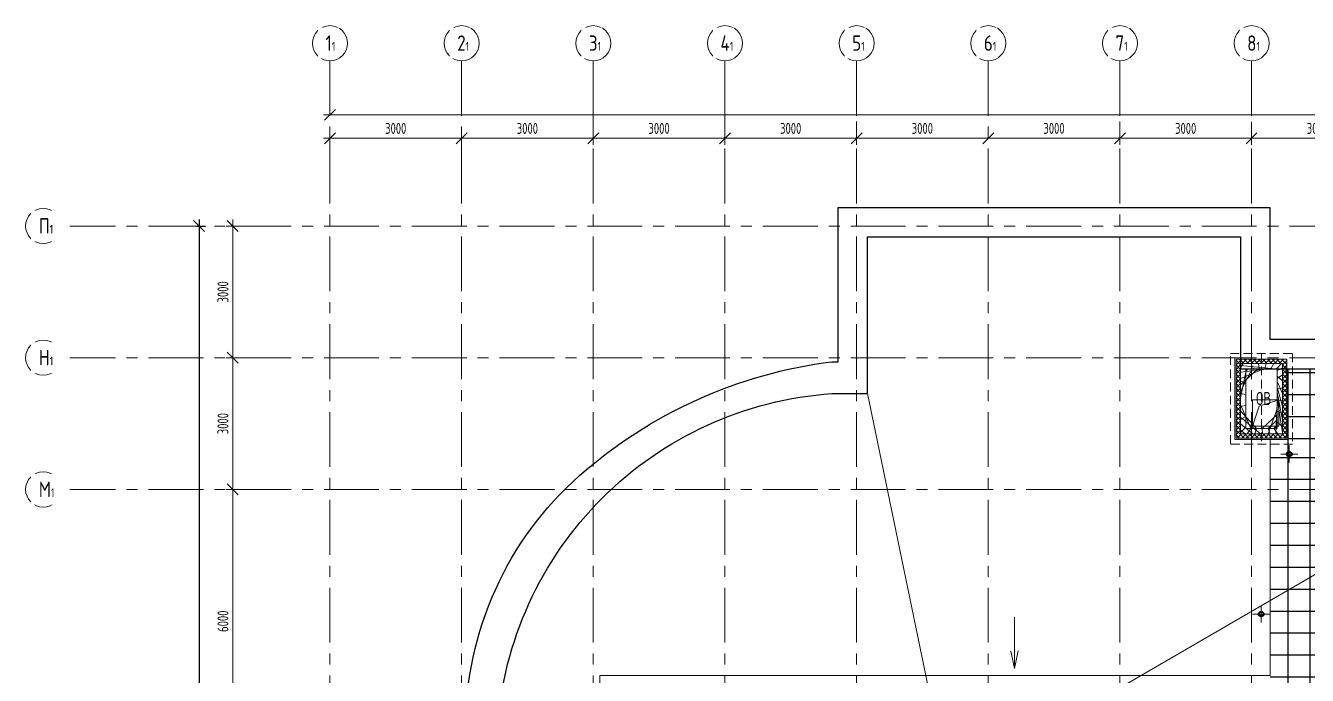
# Model space of a CAD drawing. Header units: millimetres. Extents: x -13407 to 8952771, y -2611 to 110860.
# Drawn here: x -13364 to 15843, y 65162 to 79957 of the extents above; entities that cross this region are included whole.
import ezdxf

# ---------------------------------------------------------------- set-up
doc = ezdxf.new("R2010")
doc.units = ezdxf.units.MM
doc.linetypes.add('CENTER', pattern=[2, 1.25, -0.25, 0.25, -0.25])
doc.linetypes.add('HIDDEN', pattern=[6, 4, -2])
doc.layers.get('Defpoints').update_dxf_attribs({"color": 6})
for name, color, linetype, lineweight in [('!!!_АР_отделка', 92, 'Continuous', 13), ('!!!_АР_перегородки блоки', 7, 'Continuous', 5), ('_ВК-К1', 14, 'Continuous', 40), ('АР_Навесной фасад', 5, 'Continuous', 5), ('АР_Оси', 193, 'Continuous', 9), ('АР_Оси размеры', 164, 'Continuous', 9), ('АР_тонкая линия', 250, 'Continuous', 0), ('перекр 0.3', 181, 'Continuous', 30), ('Подвал', 250, 'Continuous', 30), ('Эвакуация', 7, 'Continuous', 9)]:
    doc.layers.add(name, color=color, linetype=linetype, lineweight=lineweight)
doc.layers.add('АР_Кровля дорожки', color=6, linetype='Continuous')
doc.layers.add('АР_Отверстия', color=251, linetype='Continuous')
doc.styles.add('ICOCPEUR', font='isocpeur.ttf')
doc.styles.add('ГОСТ 2.304', font='isocpeur.ttf', dxfattribs={"width": 0.7})
doc.dimstyles.new('СПДС', dxfattribs={"dimscale": 100, "dimtxt": 2.5, "dimasz": 2.5, "dimexe": 1.5, "dimexo": 0, "dimgap": 1, "dimtad": 1, "dimdec": 0, "dimrnd": 1, "dimtxsty": 'ГОСТ 2.304', "dimblk": 'OBLIQUE', "dimcen": 2.5, "dimdle": 1.5, "dimadec": 0, "dimazin": 2, "dimtfac": 0.75, "dimtdec": 0, "dimtmove": 1, "dimatfit": 3, "dimfxl": 1, "dimtolj": 1, "dimarcsym": 1})

# ---------------------------------------------------------------- blocks, each defined once
blk = doc.blocks.new('_Oblique')
at = {"color": 0, "linetype": 'ByBlock', "lineweight": -2}
blk.add_line((-0.5, -0.5), (0.5, 0.5), dxfattribs=at)
blk = doc.blocks.new('*D73')
at = {"layer": 'Defpoints', "color": 0, "ltscale": 100, "transparency": 16777216}
for p in [(-9469.117348805423, 75395.00000000003), (-9469.117348805423, 29069.43653473569), (-9413.307259657427, 29069.43653473569)]:
    blk.add_point(p, dxfattribs=at)
at = {"layer": 'АР_Оси размеры', "color": 0, "lineweight": -2, "ltscale": 100, "transparency": 16777216}
for p, q in [((-9469.117348805423, 75395.00000000003), (-9263.307259657437, 75395.00000000003)), ((-9413.307259657437, 75545.00000000003), (-9413.307259657427, 28919.43653473569)), ((-9469.117348805423, 29069.43653473569), (-9263.307259657427, 29069.43653473569))]:
    blk.add_line(p, q, dxfattribs=at)
at = {"layer": 'АР_Оси размеры', "color": 0, "lineweight": -2, "ltscale": 100, "transparency": 16777216, "xscale": 250, "yscale": 250, "zscale": 250}
for p, rotation in [((-9413.307259657437, 75395.00000000003), 90), ((-9413.307259657427, 29069.43653473569), 270)]:
    blk.add_blockref('_Oblique', p, dxfattribs=dict(at, rotation=rotation))
at = {"layer": 'АР_Оси размеры', "color": 0, "ltscale": 100, "transparency": 16777216, "insert": (-9638.307259657415, 52232.21826736785), "char_height": 250, "attachment_point": 5, "rotation": 90, "style": 'ГОСТ 2.304'}
blk.add_mtext('\\A1;46326', dxfattribs=at)
blk = doc.blocks.new('*D25')
at = {"layer": 'Defpoints', "color": 0, "lineweight": 30, "ltscale": 100, "transparency": 16777216}
for p in [(-2087.683223593634, -8065.101547384406), (-1428.24353387463, -8065.101547384405), (-1576.414287580877, -14065.10154738441)]:
    blk.add_point(p, dxfattribs=at)
at = {"layer": 'АР_Оси размеры', "color": 0, "lineweight": -2, "ltscale": 100, "transparency": 16777216}
for p, q in [((-1428.24353387463, -8065.101547384405), (-2237.683223593634, -8065.101547384406)), ((-2087.683223593633, -14215.10154738441), (-2087.683223593634, -7915.101547384406)), ((-1576.414287580877, -14065.10154738441), (-2237.683223593633, -14065.10154738441))]:
    blk.add_line(p, q, dxfattribs=at)
at = {"layer": 'АР_Оси размеры', "color": 0, "lineweight": -2, "ltscale": 100, "transparency": 16777216, "xscale": 250, "yscale": 250, "zscale": 250}
for p, rotation in [((-2087.683223593634, -8065.101547384406), 90), ((-2087.683223593633, -14065.10154738441), 270)]:
    blk.add_blockref('_Oblique', p, dxfattribs=dict(at, rotation=rotation))
at = {"layer": 'АР_Оси размеры', "color": 0, "ltscale": 100, "transparency": 16777216, "insert": (-2312.683223593636, -11065.10154738441), "char_height": 250, "attachment_point": 5, "rotation": 90, "style": 'ГОСТ 2.304'}
blk.add_mtext('\\A1;6000', dxfattribs=at)
blk = doc.blocks.new('*D26')
at = {"layer": 'Defpoints', "color": 0, "lineweight": 30, "ltscale": 100, "transparency": 16777216}
for p in [(-2087.6832235941, -5065.101547384405), (-1576.414287580877, -5065.101547384404), (-1433.41072048503, -8065.101547384405)]:
    blk.add_point(p, dxfattribs=at)
at = {"layer": 'АР_Оси размеры', "color": 0, "lineweight": -2, "ltscale": 100, "transparency": 16777216}
for p, q in [((-2087.683223594099, -8215.101547384405), (-2087.6832235941, -4915.101547384405)), ((-1576.414287580877, -5065.101547384404), (-2237.6832235941, -5065.101547384405)), ((-1433.41072048503, -8065.101547384405), (-2237.683223594099, -8065.101547384406))]:
    blk.add_line(p, q, dxfattribs=at)
at = {"layer": 'АР_Оси размеры', "color": 0, "lineweight": -2, "ltscale": 100, "transparency": 16777216, "xscale": 250, "yscale": 250, "zscale": 250}
for p, rotation in [((-2087.6832235941, -5065.101547384405), 90), ((-2087.683223594099, -8065.101547384406), 270)]:
    blk.add_blockref('_Oblique', p, dxfattribs=dict(at, rotation=rotation))
at = {"layer": 'АР_Оси размеры', "color": 0, "ltscale": 100, "transparency": 16777216, "insert": (-2312.683223594101, -6565.101547384404), "char_height": 250, "attachment_point": 5, "rotation": 90, "style": 'ГОСТ 2.304'}
blk.add_mtext('\\A1;3000', dxfattribs=at)
blk = doc.blocks.new('*D27')
at = {"layer": 'Defpoints', "color": 0, "lineweight": 30, "ltscale": 100, "transparency": 16777216}
for p in [(-2087.683223593169, -2065.101547384403), (-1576.414287580877, -2065.101547384403), (-1433.41072048503, -5065.101547384404)]:
    blk.add_point(p, dxfattribs=at)
at = {"layer": 'АР_Оси размеры', "color": 0, "lineweight": -2, "ltscale": 100, "transparency": 16777216}
for p, q in [((-2087.683223593168, -5215.101547384405), (-2087.683223593169, -1915.101547384403)), ((-1576.414287580877, -2065.101547384403), (-2237.683223593169, -2065.101547384403)), ((-1433.41072048503, -5065.101547384404), (-2237.683223593168, -5065.101547384405))]:
    blk.add_line(p, q, dxfattribs=at)
at = {"layer": 'АР_Оси размеры', "color": 0, "lineweight": -2, "ltscale": 100, "transparency": 16777216, "xscale": 250, "yscale": 250, "zscale": 250}
for p, rotation in [((-2087.683223593169, -2065.101547384403), 90), ((-2087.683223593168, -5065.101547384405), 270)]:
    blk.add_blockref('_Oblique', p, dxfattribs=dict(at, rotation=rotation))
at = {"layer": 'АР_Оси размеры', "color": 0, "ltscale": 100, "transparency": 16777216, "insert": (-2312.683223593169, -3565.101547384402), "char_height": 250, "attachment_point": 5, "rotation": 90, "style": 'ГОСТ 2.304'}
blk.add_mtext('\\A1;3000', dxfattribs=at)
blk = doc.blocks.new('*D28')
at = {"layer": 'Defpoints', "color": 0, "lineweight": 30, "ltscale": 100, "transparency": 16777216}
for p in [(-2914.055740833982, -2065.101547384403), (-2914.055740833982, -49980.10154738443), (-2858.245651687266, -49980.10154738443)]:
    blk.add_point(p, dxfattribs=at)
at = {"layer": 'АР_Оси размеры', "color": 0, "lineweight": -2, "ltscale": 100, "transparency": 16777216}
for p, q in [((-2858.245651687277, -1915.101547384403), (-2858.245651687266, -50130.10154738443)), ((-2914.055740833982, -2065.101547384403), (-2708.245651687277, -2065.101547384403)), ((-2914.055740833982, -49980.10154738443), (-2708.245651687266, -49980.10154738443))]:
    blk.add_line(p, q, dxfattribs=at)
at = {"layer": 'АР_Оси размеры', "color": 0, "lineweight": -2, "ltscale": 100, "transparency": 16777216, "xscale": 250, "yscale": 250, "zscale": 250}
for p, rotation in [((-2858.245651687277, -2065.101547384403), 90), ((-2858.245651687266, -49980.10154738443), 270)]:
    blk.add_blockref('_Oblique', p, dxfattribs=dict(at, rotation=rotation))
at = {"layer": 'АР_Оси размеры', "color": 0, "ltscale": 100, "transparency": 16777216, "insert": (-3083.245651687278, -26022.60154738441), "char_height": 250, "attachment_point": 5, "rotation": 90, "style": 'ГОСТ 2.304'}
blk.add_mtext('\\A1;47915', dxfattribs=at)
blk = doc.blocks.new('*D41')
at = {"layer": 'Defpoints', "color": 0, "lineweight": 30, "ltscale": 100, "transparency": 16777216}
for p in [(3124.999999999942, -67.27154659625376), (125, -361.1428353642696), (3124.999999999942, -361.1428353642696)]:
    blk.add_point(p, dxfattribs=at)
at = {"layer": 'АР_Оси размеры', "color": 0, "lineweight": -2, "ltscale": 100, "transparency": 16777216}
for p, q in [((125, -361.1428353642696), (125, 82.72845340374624)), ((3124.999999999942, -361.1428353642696), (3124.999999999942, 82.72845340374624)), ((-24.99999999999999, -67.27154659625376), (3274.999999999942, -67.27154659625376))]:
    blk.add_line(p, q, dxfattribs=at)
at = {"layer": 'АР_Оси размеры', "color": 0, "lineweight": -2, "ltscale": 100, "transparency": 16777216, "xscale": 250, "yscale": 250, "zscale": 250, "rotation": 180}
blk.add_blockref('_Oblique', (125, -67.27154659625376), dxfattribs=at)
at = {"layer": 'АР_Оси размеры', "color": 0, "lineweight": -2, "ltscale": 100, "transparency": 16777216, "xscale": 250, "yscale": 250, "zscale": 250}
blk.add_blockref('_Oblique', (3124.999999999942, -67.27154659625376), dxfattribs=at)
at = {"layer": 'АР_Оси размеры', "color": 0, "ltscale": 100, "transparency": 16777216, "insert": (1624.999999999971, 157.7284534037462), "char_height": 250, "attachment_point": 5, "style": 'ГОСТ 2.304'}
blk.add_mtext('\\A1;3000', dxfattribs=at)
blk = doc.blocks.new('*D42')
at = {"layer": 'Defpoints', "color": 0, "lineweight": 30, "ltscale": 100, "transparency": 16777216}
for p in [(6124.999999999884, 466.4206828515744), (6124.999999999884, -67.27154659625376), (3124.999999999942, -361.1428353642696)]:
    blk.add_point(p, dxfattribs=at)
at = {"layer": 'АР_Оси размеры', "color": 0, "lineweight": -2, "ltscale": 100, "transparency": 16777216}
for p, q in [((6124.999999999884, 466.4206828515744), (6124.999999999884, -217.2715465962538)), ((3124.999999999942, -361.1428353642696), (3124.999999999942, 82.72845340374624)), ((2974.999999999942, -67.27154659625376), (6274.999999999884, -67.27154659625376))]:
    blk.add_line(p, q, dxfattribs=at)
at = {"layer": 'АР_Оси размеры', "color": 0, "lineweight": -2, "ltscale": 100, "transparency": 16777216, "xscale": 250, "yscale": 250, "zscale": 250, "rotation": 180}
blk.add_blockref('_Oblique', (3124.999999999942, -67.27154659625376), dxfattribs=at)
at = {"layer": 'АР_Оси размеры', "color": 0, "lineweight": -2, "ltscale": 100, "transparency": 16777216, "xscale": 250, "yscale": 250, "zscale": 250}
blk.add_blockref('_Oblique', (6124.999999999884, -67.27154659625376), dxfattribs=at)
at = {"layer": 'АР_Оси размеры', "color": 0, "ltscale": 100, "transparency": 16777216, "insert": (4624.999999999913, 157.7284534037462), "char_height": 250, "attachment_point": 5, "style": 'ГОСТ 2.304'}
blk.add_mtext('\\A1;3000', dxfattribs=at)
blk = doc.blocks.new('*D43')
at = {"layer": 'Defpoints', "color": 0, "lineweight": 30, "ltscale": 100, "transparency": 16777216}
for p in [(6124.999999999884, 466.4206828515744), (9124.999999999884, 520.4730030306964), (9124.999999999884, -67.27154659625376)]:
    blk.add_point(p, dxfattribs=at)
at = {"layer": 'АР_Оси размеры', "color": 0, "lineweight": -2, "ltscale": 100, "transparency": 16777216}
for p, q in [((6124.999999999884, 466.4206828515744), (6124.999999999884, -217.2715465962538)), ((9124.999999999884, 520.4730030306964), (9124.999999999884, -217.2715465962538)), ((5974.999999999884, -67.27154659625376), (9274.999999999884, -67.27154659625376))]:
    blk.add_line(p, q, dxfattribs=at)
at = {"layer": 'АР_Оси размеры', "color": 0, "lineweight": -2, "ltscale": 100, "transparency": 16777216, "xscale": 250, "yscale": 250, "zscale": 250, "rotation": 180}
blk.add_blockref('_Oblique', (6124.999999999884, -67.27154659625376), dxfattribs=at)
at = {"layer": 'АР_Оси размеры', "color": 0, "lineweight": -2, "ltscale": 100, "transparency": 16777216, "xscale": 250, "yscale": 250, "zscale": 250}
blk.add_blockref('_Oblique', (9124.999999999884, -67.27154659625376), dxfattribs=at)
at = {"layer": 'АР_Оси размеры', "color": 0, "ltscale": 100, "transparency": 16777216, "insert": (7624.999999999884, 157.7284534037462), "char_height": 250, "attachment_point": 5, "style": 'ГОСТ 2.304'}
blk.add_mtext('\\A1;3000', dxfattribs=at)
blk = doc.blocks.new('*D44')
at = {"layer": 'Defpoints', "color": 0, "lineweight": 30, "ltscale": 100, "transparency": 16777216}
for p in [(9124.999999999884, 520.4730030306964), (12124.99999999988, 314.7621148474573), (12124.99999999988, -67.27154659625376)]:
    blk.add_point(p, dxfattribs=at)
at = {"layer": 'АР_Оси размеры', "color": 0, "lineweight": -2, "ltscale": 100, "transparency": 16777216}
for p, q in [((9124.999999999884, 520.4730030306964), (9124.999999999884, -217.2715465962538)), ((12124.99999999988, 314.7621148474573), (12124.99999999988, -217.2715465962538)), ((8974.999999999884, -67.27154659625376), (12274.99999999988, -67.27154659625376))]:
    blk.add_line(p, q, dxfattribs=at)
at = {"layer": 'АР_Оси размеры', "color": 0, "lineweight": -2, "ltscale": 100, "transparency": 16777216, "xscale": 250, "yscale": 250, "zscale": 250, "rotation": 180}
blk.add_blockref('_Oblique', (9124.999999999884, -67.27154659625376), dxfattribs=at)
at = {"layer": 'АР_Оси размеры', "color": 0, "lineweight": -2, "ltscale": 100, "transparency": 16777216, "xscale": 250, "yscale": 250, "zscale": 250}
blk.add_blockref('_Oblique', (12124.99999999988, -67.27154659625376), dxfattribs=at)
at = {"layer": 'АР_Оси размеры', "color": 0, "ltscale": 100, "transparency": 16777216, "insert": (10624.99999999988, 157.7284534037462), "char_height": 250, "attachment_point": 5, "style": 'ГОСТ 2.304'}
blk.add_mtext('\\A1;3000', dxfattribs=at)
blk = doc.blocks.new('*D45')
at = {"layer": 'Defpoints', "color": 0, "lineweight": 30, "ltscale": 100, "transparency": 16777216}
for p in [(12124.99999999988, 314.7621148474573), (15124.99999999983, -67.27154659625376), (15124.99999999983, -67.27154659625376)]:
    blk.add_point(p, dxfattribs=at)
at = {"layer": 'АР_Оси размеры', "color": 0, "lineweight": -2, "ltscale": 100, "transparency": 16777216}
for p, q in [((12124.99999999988, 314.7621148474573), (12124.99999999988, -217.2715465962538)), ((15124.99999999983, -67.27154659625376), (15124.99999999983, 82.72845340374624)), ((11974.99999999988, -67.27154659625376), (15274.99999999983, -67.27154659625376))]:
    blk.add_line(p, q, dxfattribs=at)
at = {"layer": 'АР_Оси размеры', "color": 0, "lineweight": -2, "ltscale": 100, "transparency": 16777216, "xscale": 250, "yscale": 250, "zscale": 250, "rotation": 180}
blk.add_blockref('_Oblique', (12124.99999999988, -67.27154659625376), dxfattribs=at)
at = {"layer": 'АР_Оси размеры', "color": 0, "lineweight": -2, "ltscale": 100, "transparency": 16777216, "xscale": 250, "yscale": 250, "zscale": 250}
blk.add_blockref('_Oblique', (15124.99999999983, -67.27154659625376), dxfattribs=at)
at = {"layer": 'АР_Оси размеры', "color": 0, "ltscale": 100, "transparency": 16777216, "insert": (13624.99999999985, 157.7284534037462), "char_height": 250, "attachment_point": 5, "style": 'ГОСТ 2.304'}
blk.add_mtext('\\A1;3000', dxfattribs=at)
blk = doc.blocks.new('*D46')
at = {"layer": 'Defpoints', "color": 0, "lineweight": 30, "ltscale": 100, "transparency": 16777216}
for p in [(18124.99999999988, 314.7621148474573), (15124.99999999983, -67.27154659625376), (18124.99999999988, -67.27154659625376)]:
    blk.add_point(p, dxfattribs=at)
at = {"layer": 'АР_Оси размеры', "color": 0, "lineweight": -2, "ltscale": 100, "transparency": 16777216}
for p, q in [((18124.99999999988, 314.7621148474573), (18124.99999999988, -217.2715465962538)), ((15124.99999999983, -67.27154659625376), (15124.99999999983, 82.72845340374624)), ((14974.99999999983, -67.27154659625376), (18274.99999999988, -67.27154659625376))]:
    blk.add_line(p, q, dxfattribs=at)
at = {"layer": 'АР_Оси размеры', "color": 0, "lineweight": -2, "ltscale": 100, "transparency": 16777216, "xscale": 250, "yscale": 250, "zscale": 250, "rotation": 180}
blk.add_blockref('_Oblique', (15124.99999999983, -67.27154659625376), dxfattribs=at)
at = {"layer": 'АР_Оси размеры', "color": 0, "lineweight": -2, "ltscale": 100, "transparency": 16777216, "xscale": 250, "yscale": 250, "zscale": 250}
blk.add_blockref('_Oblique', (18124.99999999988, -67.27154659625376), dxfattribs=at)
at = {"layer": 'АР_Оси размеры', "color": 0, "ltscale": 100, "transparency": 16777216, "insert": (16624.99999999985, 157.7284534037462), "char_height": 250, "attachment_point": 5, "style": 'ГОСТ 2.304'}
blk.add_mtext('\\A1;3000', dxfattribs=at)
blk = doc.blocks.new('*D47')
at = {"layer": 'Defpoints', "color": 0, "lineweight": 30, "ltscale": 100, "transparency": 16777216}
for p in [(18124.99999999988, 314.7621148474573), (21124.99999999988, 309.0134666794329), (21124.99999999988, -67.27154659625376)]:
    blk.add_point(p, dxfattribs=at)
at = {"layer": 'АР_Оси размеры', "color": 0, "lineweight": -2, "ltscale": 100, "transparency": 16777216}
for p, q in [((18124.99999999988, 314.7621148474573), (18124.99999999988, -217.2715465962538)), ((21124.99999999988, 309.0134666794329), (21124.99999999988, -217.2715465962538)), ((17974.99999999988, -67.27154659625376), (21274.99999999988, -67.27154659625376))]:
    blk.add_line(p, q, dxfattribs=at)
at = {"layer": 'АР_Оси размеры', "color": 0, "lineweight": -2, "ltscale": 100, "transparency": 16777216, "xscale": 250, "yscale": 250, "zscale": 250, "rotation": 180}
blk.add_blockref('_Oblique', (18124.99999999988, -67.27154659625376), dxfattribs=at)
at = {"layer": 'АР_Оси размеры', "color": 0, "lineweight": -2, "ltscale": 100, "transparency": 16777216, "xscale": 250, "yscale": 250, "zscale": 250}
blk.add_blockref('_Oblique', (21124.99999999988, -67.27154659625376), dxfattribs=at)
at = {"layer": 'АР_Оси размеры', "color": 0, "ltscale": 100, "transparency": 16777216, "insert": (19624.99999999988, 157.7284534037462), "char_height": 250, "attachment_point": 5, "style": 'ГОСТ 2.304'}
blk.add_mtext('\\A1;3000', dxfattribs=at)
blk = doc.blocks.new('*D48')
at = {"layer": 'Defpoints', "color": 0, "lineweight": 30, "ltscale": 100, "transparency": 16777216}
for p in [(21124.99999999988, 309.0134666794329), (24125, 320.5817583272583), (24125, -67.27154659625376)]:
    blk.add_point(p, dxfattribs=at)
at = {"layer": 'АР_Оси размеры', "color": 0, "lineweight": -2, "ltscale": 100, "transparency": 16777216}
for p, q in [((21124.99999999988, 309.0134666794329), (21124.99999999988, -217.2715465962538)), ((24125, 320.5817583272583), (24125, -217.2715465962538)), ((20974.99999999988, -67.27154659625376), (24275, -67.27154659625376))]:
    blk.add_line(p, q, dxfattribs=at)
at = {"layer": 'АР_Оси размеры', "color": 0, "lineweight": -2, "ltscale": 100, "transparency": 16777216, "xscale": 250, "yscale": 250, "zscale": 250, "rotation": 180}
blk.add_blockref('_Oblique', (21124.99999999988, -67.27154659625376), dxfattribs=at)
at = {"layer": 'АР_Оси размеры', "color": 0, "lineweight": -2, "ltscale": 100, "transparency": 16777216, "xscale": 250, "yscale": 250, "zscale": 250}
blk.add_blockref('_Oblique', (24125, -67.27154659625376), dxfattribs=at)
at = {"layer": 'АР_Оси размеры', "color": 0, "ltscale": 100, "transparency": 16777216, "insert": (22624.99999999994, 157.7284534037462), "char_height": 250, "attachment_point": 5, "style": 'ГОСТ 2.304'}
blk.add_mtext('\\A1;3000', dxfattribs=at)
blk = doc.blocks.new('*D58')
at = {"layer": 'Defpoints', "color": 0, "lineweight": 30, "ltscale": 100, "transparency": 16777216}
for p in [(124.9999999999417, 466.4206828515744), (63635.00000000029, 466.4206828515744), (63635.00000000029, 466.4206828515744)]:
    blk.add_point(p, dxfattribs=at)
at = {"layer": 'АР_Оси размеры', "color": 0, "lineweight": -2, "ltscale": 100, "transparency": 16777216}
for p, q in [((124.9999999999417, 466.4206828515744), (124.9999999999417, 616.4206828515744)), ((63635.00000000029, 466.4206828515744), (63635.00000000029, 616.4206828515744)), ((-25.00000000005834, 466.4206828515744), (63785.00000000029, 466.4206828515744))]:
    blk.add_line(p, q, dxfattribs=at)
at = {"layer": 'АР_Оси размеры', "color": 0, "lineweight": -2, "ltscale": 100, "transparency": 16777216, "xscale": 250, "yscale": 250, "zscale": 250, "rotation": 180}
blk.add_blockref('_Oblique', (124.9999999999417, 466.4206828515744), dxfattribs=at)
at = {"layer": 'АР_Оси размеры', "color": 0, "lineweight": -2, "ltscale": 100, "transparency": 16777216, "xscale": 250, "yscale": 250, "zscale": 250}
blk.add_blockref('_Oblique', (63635.00000000029, 466.4206828515744), dxfattribs=at)
at = {"layer": 'АР_Оси размеры', "color": 0, "ltscale": 100, "transparency": 16777216, "insert": (31880.00000000012, 691.4206828515744), "char_height": 250, "attachment_point": 5, "style": 'ГОСТ 2.304'}
blk.add_mtext('\\A1;63510', dxfattribs=at)
blk = doc.blocks.new('A$C6f2de472')
at = {"layer": 'АР_тонкая линия', "ltscale": 100}
for p, q in [((54.57592772785574, -68.52589298801445), (54.57592772785574, -734.3112859727285)), ((54.57592772785574, -734.3112859727285), (9.624901639340763, -509.7124210055539)), ((9.624901639340763, -509.7124210055539), (54.57592772785574, -734.3112859727285)), ((54.57592772785574, -734.3112859727285), (103.6099336369945, -505.6287240333957))]:
    blk.add_line(p, q, dxfattribs=at)
blk = doc.blocks.new('A$Ca661e725')
at = {"layer": '_ВК-К1', "color": 18, "lineweight": 9, "ltscale": 100, "true_color": 0x000000}
for p, q in [((-147.0798783461796, 0), (147.0798783461796, 0)), ((0, 154.6045264835702), (0, -154.6045264835702))]:
    blk.add_line(p, q, dxfattribs=at)
blk = doc.blocks.new('A$C6552fe61')
at = {"layer": '_ВК-К1', "color": 18, "lineweight": 9, "ltscale": 100, "true_color": 0x000000}
for p, q in [((-195.4363792874941, 1.037866518140547e-14), (195.4363792874941, -1.465261637743881e-15)), ((-2.610950317689593e-14, 192.3657202435659), (-3.073391568391209e-14, -192.3657202435659))]:
    blk.add_line(p, q, dxfattribs=at)
blk = doc.blocks.new('A$C2a493afe')
at = {"layer": 'АР_Оси размеры', "ltscale": 100}
for base, p1, p2, picture, middle in [((63635.00000000029, 466.4206828515744), (124.9999999999417, 466.4206828515744), (63635.00000000029, 466.4206828515744), '*D58', (31880.00000000012, 691.4206828515744)), ((3124.999999999942, -67.27154659625376), (125, -361.1428353642696), (3124.999999999942, -361.1428353642696), '*D41', (1624.999999999971, 157.7284534037462)), ((6124.999999999884, -67.27154659625376), (3124.999999999942, -361.1428353642696), (6124.999999999884, 466.4206828515744), '*D42', (4624.999999999913, 157.7284534037462)), ((9124.999999999884, -67.27154659625376), (6124.999999999884, 466.4206828515744), (9124.999999999884, 520.4730030306964), '*D43', (7624.999999999884, 157.7284534037462)), ((12124.99999999988, -67.27154659625376), (9124.999999999884, 520.4730030306964), (12124.99999999988, 314.7621148474573), '*D44', (10624.99999999988, 157.7284534037462)), ((15124.99999999983, -67.27154659625376), (12124.99999999988, 314.7621148474573), (15124.99999999983, -67.27154659625376), '*D45', (13624.99999999985, 157.7284534037462)), ((18124.99999999988, -67.27154659625376), (15124.99999999983, -67.27154659625376), (18124.99999999988, 314.7621148474573), '*D46', (16624.99999999985, 157.7284534037462)), ((21124.99999999988, -67.27154659625376), (18124.99999999988, 314.7621148474573), (21124.99999999988, 309.0134666794329), '*D47', (19624.99999999988, 157.7284534037462)), ((24125, -67.27154659625376), (21124.99999999988, 309.0134666794329), (24125, 320.5817583272583), '*D48', (22624.99999999994, 157.7284534037462))]:
    dim = blk.add_linear_dim(base=base, p1=p1, p2=p2, dimstyle='СПДС', dxfattribs=at)
    dim.commit()
    dim.dimension.update_dxf_attribs({"geometry": picture, "text_midpoint": middle})
for base, p1, p2, picture, middle in [((-2858.245651687266, -49980.10154738443), (-2914.055740833981, -2065.101547384402), (-2914.055740833981, -49980.1015473844), '*D28', (-3083.245651687278, -26022.60154738441)), ((-2087.683223593169, -2065.101547384403), (-1433.41072048503, -5065.101547384402), (-1576.414287580876, -2065.101547384402), '*D27', (-2312.683223593169, -3565.101547384402)), ((-2087.6832235941, -5065.101547384405), (-1433.41072048503, -8065.101547384402), (-1576.414287580876, -5065.101547384402), '*D26', (-2312.683223594101, -6565.101547384404)), ((-2087.683223593634, -8065.101547384406), (-1576.414287580876, -14065.1015473844), (-1428.243533874629, -8065.101547384402), '*D25', (-2312.683223593636, -11065.10154738441))]:
    dim = blk.add_linear_dim(base=base, p1=p1, p2=p2, angle=90, dimstyle='СПДС', dxfattribs=at)
    dim.commit()
    dim.dimension.update_dxf_attribs({"geometry": picture, "text_midpoint": middle})

msp = doc.modelspace()

# ---------------------------------------------------------------- hatches: boundary and pattern name
at = {"layer": '!!!_АР_отделка', "true_color": 0x000000}
h = msp.add_hatch(dxfattribs=at)
h.set_pattern_fill('ANSI37', color=18, scale=600, angle=180)
h.set_pattern_definition([(225, (-366295.6289572689, -44704.25187266731), (53.03300858899106, -53.03300858899107), []), (315, (-366295.6289572689, -44704.25187266731), (53.03300858899107, 53.03300858899105), [])])
h.paths.add_polyline_path([(14219.42515817366, 72364.99999999994), (14220.45162588329, 70559.99999999994), (15375.45162588346, 70559.99999999994), (15374.42515817384, 72364.99999999994)])
h.paths.add_polyline_path([(14319.93839202845, 72264.99999999994), (15274.93839202862, 72264.99999999994), (15274.93839202862, 70659.99999999994), (14319.93839202845, 70659.99999999994)], flags=16)
h.paths.add_polyline_path([(15707.3710427311, 71371.19349549492), (15764.34888499376, 71895.24812733271)])
at = {"layer": '!!!_АР_перегородки блоки', "lineweight": 5, "true_color": 0x000000}
h = msp.add_hatch(dxfattribs=at)
h.set_pattern_fill('ANSI32', color=18, scale=500, angle=180, style=0)
h.set_pattern_definition([(225, (8363388516.185516, 936261708.4498707), (132.5825214724777, -132.5825214724777), []), (225, (8363388427.797169, 936261708.4498707), (132.5825214724777, -132.5825214724777), [])])
h.paths.add_polyline_path([(14319.93839202845, 72264.99999999994), (14320.96485973807, 70659.99999999994), (15275.45162588346, 70659.99999999994), (15274.42515817384, 72264.99999999994)])
h.paths.add_polyline_path([(14439.93839202845, 72144.99999999994), (15154.93839202862, 72144.99999999994), (15154.93839202862, 70779.99999999994), (14439.93839202845, 70779.99999999994)], flags=16)
h.paths.add_polyline_path([(15941.32672725641, 71523.30275917047), (15941.32672725641, 71911.30275917047)])
at = {"layer": 'АР_Кровля дорожки', "ltscale": 120, "true_color": 0x636466}
h = msp.add_hatch(dxfattribs=at)
h.set_pattern_fill('ANSI37', color=251, scale=4000, angle=45, double=1)
h.set_pattern_definition([(90, (466406.103985135, 66058.82575208286), (-500.0000000000001, 0), []), (180, (466406.103985135, 66058.82575208286), (-2.842170943040401e-14, -500), [])])
h.paths.add_polyline_path([(15404.31143945933, 70510.88068131407), (15405.56534459785, 72144.99999999988), (16190.56534335914, 72144.99999999988), (16189.31143822061, 70510.8806813141)])
h = msp.add_hatch(dxfattribs=at)
h.set_pattern_fill('ANSI37', color=251, scale=4000, angle=45, double=1)
h.set_pattern_definition([(90, (480905.1284141879, 87126.50606870581), (-500.0000000000001, 0), []), (180, (480905.1284141879, 87126.50606870581), (-2.842170943040401e-14, -500), [])])
h.paths.add_polyline_path([(16193.88545660948, 63964.59324797146), (14992.25593243749, 63964.90672425614), (14992.25593243755, 70524.46334069886), (16189.93839078984, 70524.14986441418)])

# ---------------------------------------------------------------- linework, layer by layer
at = {"layer": '_ВК-К1', "color": 18, "lineweight": 9, "ltscale": 100, "true_color": 0x000000}
for p, q in [((15328.28187882144, 70200.81810069084), (15532.19654692069, 70200.81810069084)), ((15430.23921287106, 70313.30528906503), (15430.23921287106, 70088.33091231665)), ((14791.19178310456, 66712.70428581428), (14791.19178310456, 66403.49523284714)), ((14644.11190475838, 66558.09975933071), (14938.27166145074, 66558.09975933071))]:
    msp.add_line(p, q, dxfattribs=at)
at = {"layer": '_ВК-К1', "color": 18, "lineweight": 40, "ltscale": 100, "true_color": 0x000000}
for centre in [(15430.23921287106, 70200.81810069084), (14791.19178310456, 66558.09975933071)]:
    msp.add_circle(centre, 55, dxfattribs=at)
at = {"layer": 'АР_Навесной фасад', "color": 18, "lineweight": 30, "ltscale": 100, "true_color": 0x000000}
for points in [[(5149.938392028445, 75815.00000000012), (14989.93839202845, 75815.00000000029), (14989.9383920285, 72815.00000000003), (23149.93839202879, 72814.99999999994), (23149.93839202879, 76325.00000000012), (31490.4862429261, 76325.00000000012), (31489.93839202879, 72815.00000000003), (57499.93839203333, 72814.9999999876), (57499.93839203333, 62974.99999999376), (53989.93839202885, 62974.99999999376), (53989.93839202879, 59845.00000000148), (24449.29762499139, 59844.99999999996), (24449.29762499139, 59704.99999999996, -0.1768280985894461), (21679.29960715154, 53503.6566586637, -0.1882125360542776), (15129.81722265633, 50510.26104344537), (14989.81722265633, 50510.26104344537), (14989.81722265633, 47330.00000000001), (18119.81722265633, 47329.99999999995), (18119.81722269516, 44400.00000000007), (21239.97333646903, 44400.00000000007), (21239.97333646892, 36060.00000000001), (17439.81722265633, 36060.00000000001), (17439.81722265633, 35930.00000000018)], [(-910.1827773436671, 26679.99999999241), (-910.1827773436671, 50975.00000000002), (-6850.061607971438, 50974.99999999963), (-6850.061607972311, 63814.99999999999), (-3340.284462276439, 63815.00000000017), (-3340.284462276439, 63955.00000000005, -0.2153268967085074), (-741.3985031300108, 69709.94028364198, -0.1503938414941028), (5009.938392028445, 72305.22285430494), (5149.938392028445, 72305.22285430494), (5149.938392028504, 75815.00000000006)], [(20571.19366451586, 41789.89014720917), (20569.93839202862, 36860.00000000001), (16639.81722265633, 36860.00000000001), (16639.81722265633, 36729.99892614008), (11249.81087420252, 36729.99169099448), (11249.82186003204, 28280.00314161066), (7004.377181118762, 28279.99849857856), (6467.912717949832, 28279.99786895928), (5449.939297992387, 28279.99670016304), (5449.938694016426, 27480.00000000594), (-110.1827773436671, 27479.99999999413), (-110.1827773436671, 51645.00000000028), (-6180.061607971031, 51644.99999999989), (-6180.061607971787, 63144.99999999993), (-2612.823930462881, 63145.00000000011), (-2613.016429462994, 63960.02225728856, -0.1810559495822377), (-230.0553368347464, 69194.99372886342, -0.1811806168331762), (5009.286642137857, 71578.3214633649), (5819.938392028445, 71578.3214633649), (5819.938392028445, 75144.99999999988), (14319.93839202845, 75145.00000000006), (14319.93839202845, 72144.99999999994), (23149.93839202879, 72144.99999999983)]]:
    msp.add_lwpolyline(points, format="xyb", dxfattribs=at)
at = {"layer": 'АР_Оси', "linetype": 'CENTER', "ltscale": 1000}
for p, q in [((-6428.806335484318, 79157.46693645904), (-6428.80633548426, 24538.44209352686)), ((-3428.806335484318, 79157.46693645904), (-3428.80633548426, 24538.44209352686)), ((-428.8063354844344, 79157.46693645898), (-428.8063354843762, 24538.44209352686)), ((2571.193664515566, 79157.46693645904), (2571.193664515624, 24538.44209352686)), ((5571.193664515566, 79157.46693645898), (5571.193664515624, 24538.44209352686)), ((8571.193664515566, 79157.46693645904), (8571.193664515624, 24538.44209352686)), ((11571.19366451557, 79157.46693645898), (11571.19366451562, 24538.44209352686)), ((14571.19366451557, 79157.46693645904), (14571.19366451562, 24538.44209352686)), ((-12563.75553944497, 75395), (70614.64651527419, 75394.99999999994)), ((-12563.75553944497, 72395), (70614.64651527419, 72394.99999999994)), ((-12563.75553944497, 69395), (70614.64651527419, 69394.99999999994))]:
    msp.add_line(p, q, dxfattribs=at)
at = {"layer": 'АР_Оси', "ltscale": 0.5}
for centre in [(-6428.806335484318, 79557.46693645904), (-3428.806335484551, 79557.46693645904), (-428.8063354846672, 79557.46693645904), (2571.193664515333, 79557.46693645904), (5571.193664515333, 79557.46693645904), (8571.193664515333, 79557.46693645904), (11571.19366451533, 79557.46693645904), (14571.19366451533, 79557.46693645904), (-12963.75553944474, 75395), (-12963.75553944474, 72395), (-12963.75553944474, 69395)]:
    msp.add_circle(centre, 400, dxfattribs=at)
at = {"layer": 'АР_тонкая линия', "ltscale": 100}
msp.add_line((8561.193664515566, 63136.91053117319), (23819.72833317006, 71983.95487485785), dxfattribs=at)
at = {"layer": 'АР_тонкая линия', "color": 18, "ltscale": 100, "true_color": 0x000000}
for points in [[(15404.93839202862, 72144.99999999994), (15404.93839202862, 70529.99999999994), (14189.93839202845, 70529.99999999994), (14189.93839202845, 72394.99999999994), (14319.93839202845, 72394.99999999994)], [(14992.25593243749, 72144.99999999988), (16189.93839078984, 72144.99999999988), (16189.93839078979, 65992.72850669533)], [(5819.938392028445, 71578.3214633649), (7563.551571729302, 63136.91053117319)], [(14992.25593243743, 65162.43244446615), (14992.25593243749, 70529.99999999994)], [(9209.781610434584, 63964.7499861138), (-279.0186522917356, 63964.7499861138), (-279.0186522917356, 65162.43244446615), (14992.25593243743, 65162.43244446598)]]:
    msp.add_lwpolyline(points, dxfattribs=at)
for points in [[(14219.93839202845, 72364.99999999994), (15374.93839202862, 72364.99999999994), (15374.93839202862, 70559.99999999994), (14219.93839202845, 70559.99999999994)], [(14319.93839202845, 72264.99999999994), (15274.93839202862, 72264.99999999994), (15274.93839202862, 70659.99999999994), (14319.93839202845, 70659.99999999994)], [(14439.93839202845, 72144.99999999994), (15154.93839202862, 72144.99999999994), (15154.93839202862, 70779.99999999994), (14439.93839202845, 70779.99999999994)], [(14439.93839202845, 72144.99999999994), (15154.93839202862, 72144.99999999994), (15154.93839202862, 70779.99999999994), (14439.93839202845, 70779.99999999994)]]:
    msp.add_lwpolyline(points, close=True, dxfattribs=at)
at = {"layer": 'перекр 0.3', "color": 7, "linetype": 'HIDDEN', "lineweight": 5, "ltscale": 50}
msp.add_line((14797.43839202856, 72494.99999999994), (14797.43839202856, 70429.99999999994), dxfattribs=at)
msp.add_lwpolyline([(15504.93839202862, 72494.99999999994), (15504.93839202862, 70429.99999999994), (14089.93839202845, 70429.99999999994), (14089.93839202845, 72494.99999999994), (15504.93839202862, 72494.99999999994)], dxfattribs=at)
at = {"layer": 'Эвакуация', "lineweight": 18}
for p, q in [((15193.09664505755, 71439.9784969041), (14593.09664505761, 71439.9784969041)), ((14593.09664505761, 71439.9784969041), (14593.09664505761, 70839.97849690405)), ((15193.09664505761, 71439.97849690405), (14593.09664505761, 71439.97849690405)), ((14593.09664505761, 71439.97849690405), (14593.09664505761, 70839.97849690405)), ((14593.09664505761, 70839.97849690405), (14743.09664505761, 71289.97849690405)), ((14743.09664505761, 71289.97849690405), (15193.09664505755, 71439.9784969041)), ((15193.09664505761, 70839.97849690405), (15193.09664505761, 71439.97849690405)), ((14593.09664505761, 70839.97849690405), (15193.09664505761, 70839.97849690405))]:
    msp.add_line(p, q, dxfattribs=at)
at = {"layer": 'Эвакуация'}
for p, q in [((14593.09664505761, 70839.97849690405), (14593.09664505761, 71439.97849690405)), ((14593.09664505761, 71439.97849690405), (15193.09664505761, 71439.97849690405)), ((15193.09664505761, 71439.97849690405), (15193.09664505761, 70839.97849690405)), ((15193.09664505761, 70839.97849690405), (14593.09664505761, 70839.97849690405))]:
    msp.add_line(p, q, dxfattribs=at)

# ---------------------------------------------------------------- block references
at = {"layer": 'АР_тонкая линия', "ltscale": 100}
msp.add_blockref('A$C2a493afe', (-6555.061607971438, 77460.1015473844), dxfattribs=at)
at = {"layer": 'АР_тонкая линия', "ltscale": 100, "xscale": 1.754367527776944, "yscale": 1.754367527776944, "zscale": 1.754367527776944}
msp.add_blockref('A$C6f2de472', (9070.139221205493, 66610.2569725312), dxfattribs=at)
at = {"layer": 'Подвал', "lineweight": 13, "ltscale": 500}
for name, p in [('A$C6552fe61', (15430.23921287106, 70200.81810069084)), ('A$Ca661e725', (15430.23921287106, 70200.81810069084)), ('A$C6552fe61', (14791.19178310456, 66558.09975933071))]:
    msp.add_blockref(name, p, dxfattribs=at)

# ---------------------------------------------------------------- texts
at = {"layer": 'АР_Отверстия', "ltscale": 100, "insert": (14846.48608685238, 71465.76629997118), "char_height": 300, "attachment_point": 5, "line_spacing_factor": 0.7, "style": 'ICOCPEUR'}
msp.add_mtext('\\A1;{\\W0.7;ОВ}', dxfattribs=at)

# ---------------------------------------------------------------- dimensions: what is measured, and where the dimension line sits
at = {"layer": 'АР_Оси размеры', "ltscale": 100}
dim = msp.add_linear_dim(base=(-9413.307259657427, 29069.43653473569), p1=(-9469.11734880542, 75395), p2=(-9469.11734880542, 29069.43653473567), angle=90, dimstyle='СПДС', dxfattribs=at)
dim.commit()
dim.dimension.update_dxf_attribs({"geometry": '*D73', "text_midpoint": (-9638.307259657415, 52232.21826736785)})

# ---------------------------------------------------------------- next in the draw order: texts
at = {"layer": 'АР_Оси', "char_height": 350, "attachment_point": 1, "line_spacing_factor": 1.149209049011902, "style": 'ГОСТ 2.304', "bg_fill": 2}
for s, insert, width in [('{\\W0.8;1\\H0.57143x;1}', (-6528.627007523726, 79735.24575382491), 123.8670816197991), ('{\\W0.8;2\\H0.57143x;1}', (-3528.627007523959, 79735.24575382491), 123.8670816197991), ('{\\W0.8;3\\H0.57143x;1}', (-528.6270075240755, 79735.24575382491), 123.8670816197991), ('{\\W0.8;4\\H0.57143x;1}', (2471.372992475925, 79735.24575382491), 123.8670816197991), ('{\\W0.8;5\\H0.57143x;1}', (5471.372992475925, 79735.24575382491), 123.8670816197991), ('{\\W0.8;6\\H0.57143x;1}', (8471.372992475925, 79735.24575382491), 123.8670816197991), ('{\\W0.8;7\\H0.57143x;1}', (11471.37299247592, 79735.24575382491), 123.8670816197991), ('{\\W0.8;8\\H0.57143x;1}', (14471.37299247592, 79735.24575382491), 123.8670816197991), ('{\\W0.8;П\\H0.57143x;1}', (-13063.57621148403, 75572.77881736588), 528.820167331025), ('{\\W0.8;Н\\H0.57143x;1}', (-13063.57621148403, 72572.77881736588), 528.820167331025), ('{\\W0.8;М\\H0.57143x;1}', (-13063.57621148403, 69572.77881736588), 528.820167331025)]:
    msp.add_mtext(s, dxfattribs=dict(at, insert=insert, width=width))

doc.saveas('drawing.dxf')
